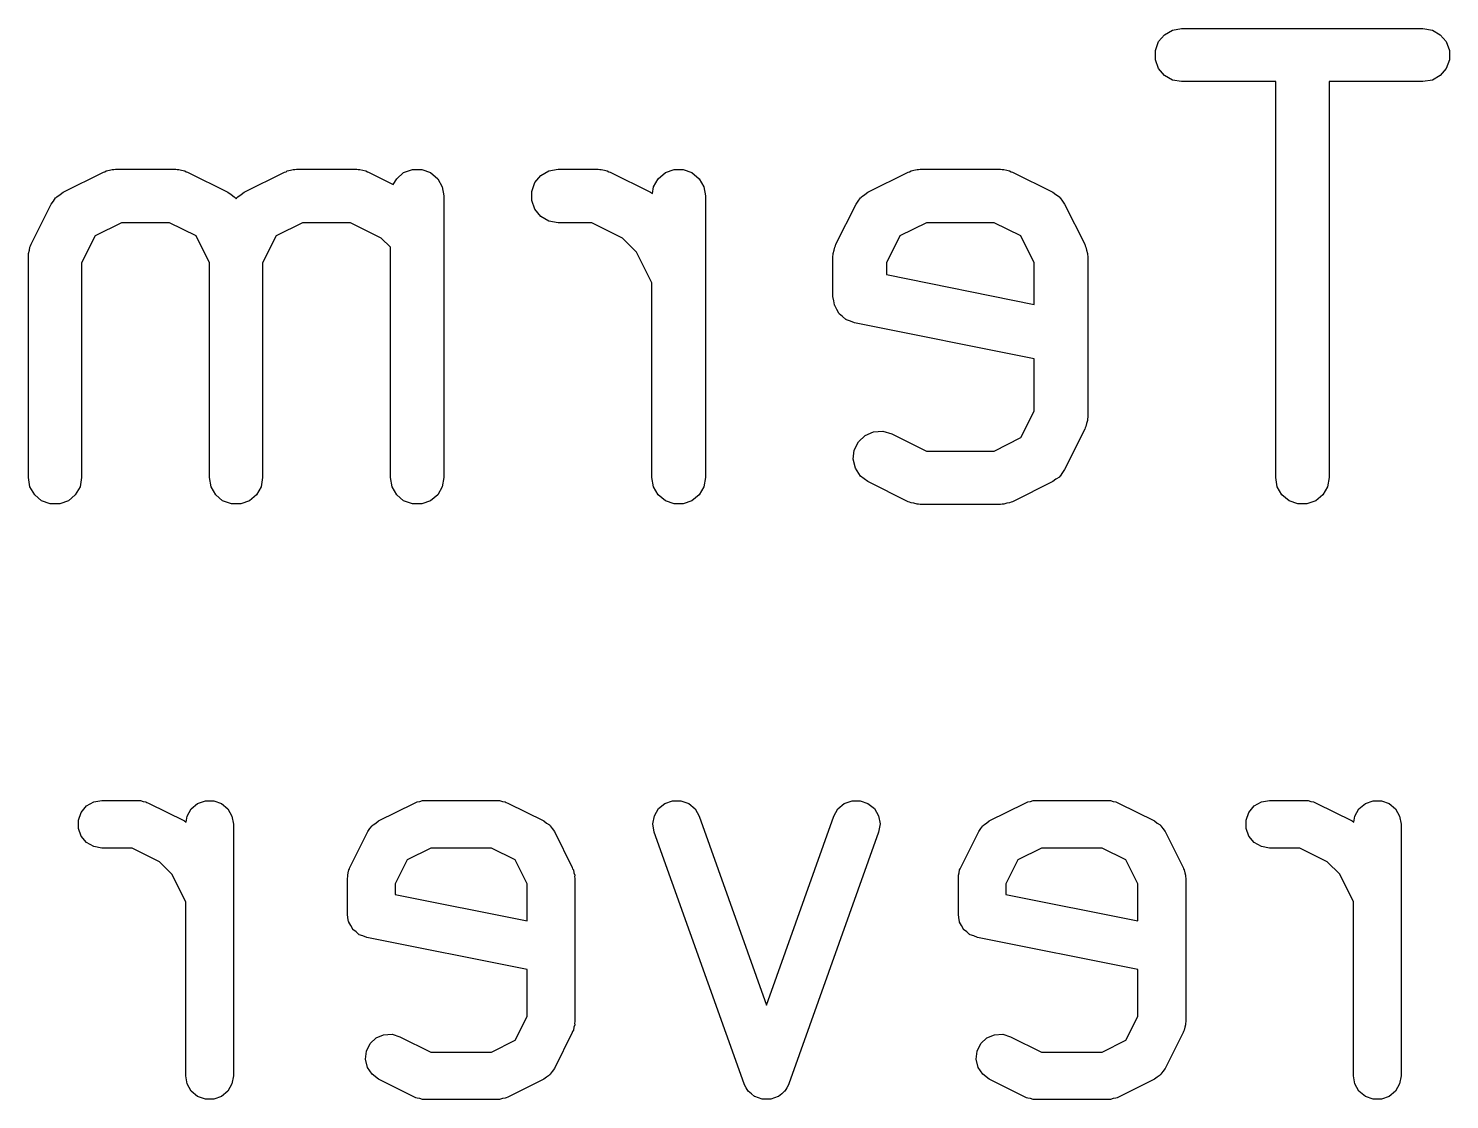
# Model space of a CAD drawing. Extents: x 123.3 to 171.8, y -110.4 to -93.
# Drawn here: x 141.261 to 145.806, y -105.784 to -102.36 of the extents above; entities that cross this region are included whole.
import ezdxf

# ---------------------------------------------------------------- set-up
doc = ezdxf.new("R2010")
doc.units = 0
doc.header["$MEASUREMENT"] = 0
doc.layers.add('BLACK', color=7, linetype='CONTINUOUS')

msp = doc.modelspace()

# ---------------------------------------------------------------- linework, layer by layer
at = {"layer": 'BLACK', "linetype": 'CONTINUOUS'}
for p, q in [((144.875, -102.402), (144.894, -102.38)), ((144.894, -102.38), (144.92, -102.365)), ((144.92, -102.365), (144.949, -102.36)), ((144.949, -102.36), (145.721, -102.36)), ((145.721, -102.36), (145.751, -102.365)), ((145.751, -102.365), (145.776, -102.38)), ((145.776, -102.38), (145.795, -102.402)), ((144.865, -102.43), (144.875, -102.402)), ((144.865, -102.46), (144.865, -102.43)), ((145.795, -102.402), (145.806, -102.43)), ((145.806, -102.43), (145.806, -102.46)), ((144.875, -102.488), (144.865, -102.46)), ((144.894, -102.51), (144.875, -102.488)), ((145.795, -102.488), (145.776, -102.51)), ((145.806, -102.46), (145.795, -102.488)), ((144.92, -102.525), (144.894, -102.51)), ((144.949, -102.53), (144.92, -102.525)), ((145.25, -102.53), (144.949, -102.53)), ((145.25, -103.796), (145.25, -102.53)), ((145.721, -102.53), (145.421, -102.53)), ((145.421, -102.53), (145.421, -103.796)), ((145.751, -102.525), (145.721, -102.53)), ((145.776, -102.51), (145.751, -102.525)), ((141.372, -102.883), (141.501, -102.819)), ((141.501, -102.819), (141.505, -102.818)), ((141.505, -102.818), (141.51, -102.815)), ((141.51, -102.815), (141.52, -102.813)), ((141.52, -102.813), (141.529, -102.811)), ((141.529, -102.811), (141.534, -102.811)), ((141.534, -102.811), (141.539, -102.81)), ((141.539, -102.81), (141.732, -102.81)), ((141.732, -102.81), (141.737, -102.811)), ((141.737, -102.811), (141.742, -102.811)), ((141.742, -102.811), (141.751, -102.813)), ((141.751, -102.813), (141.761, -102.815)), ((141.761, -102.815), (141.765, -102.818)), ((141.765, -102.818), (141.77, -102.819)), ((141.77, -102.819), (141.899, -102.883)), ((141.951, -102.883), (142.08, -102.819)), ((142.08, -102.819), (142.085, -102.818)), ((142.085, -102.818), (142.089, -102.815)), ((142.089, -102.815), (142.099, -102.813)), ((142.099, -102.813), (142.108, -102.811)), ((142.108, -102.811), (142.113, -102.811)), ((142.113, -102.811), (142.118, -102.81)), ((142.118, -102.81), (142.311, -102.81)), ((142.311, -102.81), (142.316, -102.811)), ((142.316, -102.811), (142.321, -102.811)), ((142.321, -102.811), (142.33, -102.813)), ((142.33, -102.813), (142.34, -102.815)), ((142.34, -102.815), (142.345, -102.818)), ((142.345, -102.818), (142.349, -102.819)), ((142.349, -102.819), (142.428, -102.859)), ((142.428, -102.859), (142.439, -102.841)), ((142.439, -102.841), (142.461, -102.821)), ((142.461, -102.821), (142.489, -102.811)), ((142.489, -102.811), (142.519, -102.811)), ((142.519, -102.811), (142.547, -102.821)), ((142.547, -102.821), (142.57, -102.841)), ((142.57, -102.841), (142.584, -102.866)), ((142.871, -102.881), (142.881, -102.853)), ((142.881, -102.853), (142.9, -102.83)), ((142.9, -102.83), (142.925, -102.815)), ((142.925, -102.815), (142.955, -102.81)), ((142.955, -102.81), (143.083, -102.81)), ((143.083, -102.81), (143.088, -102.811)), ((143.088, -102.811), (143.093, -102.811)), ((143.093, -102.811), (143.103, -102.813)), ((143.103, -102.813), (143.112, -102.815)), ((143.112, -102.815), (143.117, -102.818)), ((143.117, -102.818), (143.121, -102.819)), ((143.121, -102.819), (143.25, -102.883)), ((143.26, -102.866), (143.275, -102.841)), ((143.275, -102.841), (143.298, -102.821)), ((143.298, -102.821), (143.326, -102.811)), ((143.326, -102.811), (143.355, -102.811)), ((143.355, -102.811), (143.383, -102.821)), ((143.383, -102.821), (143.406, -102.841)), ((143.406, -102.841), (143.421, -102.866)), ((143.946, -102.883), (144.075, -102.819)), ((144.075, -102.819), (144.079, -102.818)), ((144.079, -102.818), (144.084, -102.815)), ((144.084, -102.815), (144.093, -102.813)), ((144.093, -102.813), (144.103, -102.811)), ((144.103, -102.811), (144.108, -102.811)), ((144.108, -102.811), (144.113, -102.81)), ((144.113, -102.81), (144.37, -102.81)), ((144.37, -102.81), (144.375, -102.811)), ((144.375, -102.811), (144.38, -102.811)), ((144.38, -102.811), (144.39, -102.813)), ((144.39, -102.813), (144.399, -102.815)), ((144.399, -102.815), (144.404, -102.818)), ((144.404, -102.818), (144.408, -102.819)), ((144.408, -102.819), (144.537, -102.883)), ((141.35, -102.9), (141.352, -102.898)), ((141.352, -102.898), (141.362, -102.891)), ((141.362, -102.891), (141.372, -102.883)), ((141.899, -102.883), (141.909, -102.891)), ((141.909, -102.891), (141.919, -102.898)), ((141.919, -102.898), (141.921, -102.9)), ((141.929, -102.9), (141.931, -102.898)), ((141.931, -102.898), (141.941, -102.891)), ((141.941, -102.891), (141.951, -102.883)), ((142.584, -102.866), (142.589, -102.895)), ((142.589, -102.895), (142.589, -103.796)), ((142.871, -102.91), (142.871, -102.881)), ((143.25, -102.883), (143.257, -102.888)), ((143.257, -102.888), (143.26, -102.866)), ((143.421, -102.866), (143.426, -102.895)), ((143.426, -102.895), (143.426, -103.796)), ((143.924, -102.9), (143.925, -102.898)), ((143.925, -102.898), (143.936, -102.891)), ((143.936, -102.891), (143.946, -102.883)), ((144.537, -102.883), (144.547, -102.891)), ((144.547, -102.891), (144.558, -102.898)), ((144.558, -102.898), (144.559, -102.9)), ((141.27, -103.05), (141.334, -102.922)), ((141.334, -102.922), (141.341, -102.912)), ((141.341, -102.912), (141.348, -102.901)), ((141.348, -102.901), (141.35, -102.9)), ((141.921, -102.9), (141.923, -102.901)), ((141.923, -102.901), (141.925, -102.905)), ((141.925, -102.905), (141.927, -102.901)), ((141.927, -102.901), (141.929, -102.9)), ((142.881, -102.938), (142.871, -102.91)), ((142.9, -102.961), (142.881, -102.938)), ((143.843, -103.05), (143.908, -102.922)), ((143.908, -102.922), (143.915, -102.912)), ((143.915, -102.912), (143.922, -102.901)), ((143.922, -102.901), (143.924, -102.9)), ((144.559, -102.9), (144.561, -102.901)), ((144.561, -102.901), (144.568, -102.912)), ((144.568, -102.912), (144.575, -102.922)), ((144.575, -102.922), (144.64, -103.05)), ((141.559, -102.981), (141.474, -103.023)), ((141.712, -102.981), (141.559, -102.981)), ((141.797, -103.023), (141.712, -102.981)), ((142.138, -102.981), (142.053, -103.023)), ((142.291, -102.981), (142.138, -102.981)), ((142.389, -103.03), (142.291, -102.981)), ((142.925, -102.976), (142.9, -102.961)), ((142.955, -102.981), (142.925, -102.976)), ((143.063, -102.981), (142.955, -102.981)), ((143.161, -103.03), (143.063, -102.981)), ((144.133, -102.981), (144.048, -103.023)), ((144.35, -102.981), (144.133, -102.981)), ((144.435, -103.023), (144.35, -102.981)), ((141.474, -103.023), (141.431, -103.109)), ((141.84, -103.109), (141.797, -103.023)), ((142.053, -103.023), (142.01, -103.109)), ((142.419, -103.059), (142.389, -103.03)), ((143.206, -103.075), (143.161, -103.03)), ((144.048, -103.023), (144.005, -103.109)), ((144.478, -103.109), (144.435, -103.023)), ((141.261, -103.079), (141.264, -103.069)), ((141.261, -103.084), (141.261, -103.079)), ((141.264, -103.069), (141.266, -103.059)), ((141.266, -103.059), (141.268, -103.055)), ((141.268, -103.055), (141.27, -103.05)), ((142.419, -103.796), (142.419, -103.059)), ((143.255, -103.173), (143.206, -103.075)), ((143.835, -103.079), (143.838, -103.069)), ((143.835, -103.084), (143.835, -103.079)), ((143.838, -103.069), (143.84, -103.059)), ((143.84, -103.059), (143.842, -103.055)), ((143.842, -103.055), (143.843, -103.05)), ((144.64, -103.05), (144.641, -103.055)), ((144.641, -103.055), (144.643, -103.059)), ((144.643, -103.059), (144.645, -103.069)), ((144.645, -103.069), (144.648, -103.079)), ((144.648, -103.079), (144.648, -103.084)), ((141.261, -103.088), (141.261, -103.084)), ((141.261, -103.796), (141.261, -103.088)), ((141.431, -103.109), (141.431, -103.796)), ((141.84, -103.796), (141.84, -103.109)), ((142.01, -103.109), (142.01, -103.796)), ((143.834, -103.088), (143.835, -103.084)), ((143.834, -103.217), (143.834, -103.088)), ((144.005, -103.109), (144.005, -103.147)), ((144.478, -103.242), (144.478, -103.109)), ((144.648, -103.084), (144.649, -103.088)), ((144.649, -103.088), (144.649, -103.603)), ((144.005, -103.147), (144.478, -103.242)), ((143.255, -103.796), (143.255, -103.173)), ((143.837, -103.231), (143.834, -103.217)), ((143.839, -103.244), (143.837, -103.231)), ((143.839, -103.245), (143.839, -103.244)), ((143.84, -103.246), (143.839, -103.245)), ((143.846, -103.258), (143.84, -103.246)), ((143.853, -103.27), (143.846, -103.258)), ((143.854, -103.271), (143.853, -103.27)), ((143.854, -103.272), (143.854, -103.271)), ((143.865, -103.281), (143.854, -103.272)), ((143.875, -103.29), (143.865, -103.281)), ((143.876, -103.29), (143.875, -103.29)), ((143.877, -103.291), (143.876, -103.29)), ((143.89, -103.296), (143.877, -103.291)), ((143.903, -103.301), (143.89, -103.296)), ((144.478, -103.416), (143.903, -103.301)), ((144.478, -103.583), (144.478, -103.416)), ((144.435, -103.668), (144.478, -103.583)), ((144.645, -103.623), (144.643, -103.632)), ((144.648, -103.613), (144.645, -103.623)), ((144.649, -103.603), (144.648, -103.608)), ((144.648, -103.608), (144.648, -103.613)), ((143.916, -103.681), (143.937, -103.661)), ((143.937, -103.661), (143.964, -103.649)), ((143.964, -103.649), (143.994, -103.647)), ((143.994, -103.647), (144.022, -103.656)), ((144.022, -103.656), (144.133, -103.711)), ((144.35, -103.711), (144.435, -103.668)), ((144.64, -103.641), (144.575, -103.77)), ((144.641, -103.637), (144.64, -103.641)), ((144.643, -103.632), (144.641, -103.637)), ((143.899, -103.737), (143.902, -103.708)), ((143.902, -103.708), (143.916, -103.681)), ((144.133, -103.711), (144.35, -103.711)), ((143.906, -103.766), (143.899, -103.737)), ((141.266, -103.825), (141.261, -103.796)), ((141.431, -103.796), (141.426, -103.825)), ((141.845, -103.825), (141.84, -103.796)), ((142.01, -103.796), (142.005, -103.825)), ((142.424, -103.825), (142.419, -103.796)), ((142.589, -103.796), (142.584, -103.825)), ((143.26, -103.825), (143.255, -103.796)), ((143.426, -103.796), (143.421, -103.825)), ((143.922, -103.791), (143.906, -103.766)), ((143.946, -103.808), (143.922, -103.791)), ((144.547, -103.801), (144.537, -103.808)), ((144.558, -103.794), (144.547, -103.801)), ((144.559, -103.792), (144.558, -103.794)), ((144.561, -103.791), (144.559, -103.792)), ((144.568, -103.78), (144.561, -103.791)), ((144.575, -103.77), (144.568, -103.78)), ((145.255, -103.825), (145.25, -103.796)), ((145.421, -103.796), (145.416, -103.825)), ((141.281, -103.851), (141.266, -103.825)), ((141.303, -103.87), (141.281, -103.851)), ((141.411, -103.851), (141.389, -103.87)), ((141.426, -103.825), (141.411, -103.851)), ((141.86, -103.851), (141.845, -103.825)), ((141.882, -103.87), (141.86, -103.851)), ((141.99, -103.851), (141.968, -103.87)), ((142.005, -103.825), (141.99, -103.851)), ((142.439, -103.851), (142.424, -103.825)), ((142.461, -103.87), (142.439, -103.851)), ((142.57, -103.851), (142.547, -103.87)), ((142.584, -103.825), (142.57, -103.851)), ((143.275, -103.851), (143.26, -103.825)), ((143.298, -103.87), (143.275, -103.851)), ((143.406, -103.851), (143.383, -103.87)), ((143.421, -103.825), (143.406, -103.851)), ((144.075, -103.873), (143.946, -103.808)), ((144.537, -103.808), (144.408, -103.873)), ((145.27, -103.851), (145.255, -103.825)), ((145.293, -103.87), (145.27, -103.851)), ((145.401, -103.851), (145.378, -103.87)), ((145.416, -103.825), (145.401, -103.851)), ((141.331, -103.88), (141.303, -103.87)), ((141.361, -103.88), (141.331, -103.88)), ((141.389, -103.87), (141.361, -103.88)), ((141.91, -103.88), (141.882, -103.87)), ((141.94, -103.88), (141.91, -103.88)), ((141.968, -103.87), (141.94, -103.88)), ((142.489, -103.88), (142.461, -103.87)), ((142.519, -103.88), (142.489, -103.88)), ((142.547, -103.87), (142.519, -103.88)), ((143.326, -103.88), (143.298, -103.87)), ((143.355, -103.88), (143.326, -103.88)), ((143.383, -103.87), (143.355, -103.88)), ((144.079, -103.874), (144.075, -103.873)), ((144.084, -103.876), (144.079, -103.874)), ((144.093, -103.878), (144.084, -103.876)), ((144.103, -103.881), (144.093, -103.878)), ((144.108, -103.881), (144.103, -103.881)), ((144.113, -103.882), (144.108, -103.881)), ((144.37, -103.882), (144.113, -103.882)), ((144.375, -103.881), (144.37, -103.882)), ((144.38, -103.881), (144.375, -103.881)), ((144.39, -103.878), (144.38, -103.881)), ((144.399, -103.876), (144.39, -103.878)), ((144.404, -103.874), (144.399, -103.876)), ((144.408, -103.873), (144.404, -103.874)), ((145.321, -103.88), (145.293, -103.87)), ((145.35, -103.88), (145.321, -103.88)), ((145.378, -103.87), (145.35, -103.88)), ((141.43, -104.866), (141.447, -104.845)), ((141.447, -104.845), (141.47, -104.832)), ((141.47, -104.832), (141.496, -104.828)), ((141.496, -104.828), (141.611, -104.828)), ((141.611, -104.828), (141.615, -104.828)), ((141.615, -104.828), (141.619, -104.828)), ((141.619, -104.828), (141.628, -104.831)), ((141.628, -104.831), (141.637, -104.832)), ((141.637, -104.832), (141.64, -104.834)), ((141.64, -104.834), (141.645, -104.836)), ((141.645, -104.836), (141.76, -104.893)), ((141.782, -104.855), (141.802, -104.838)), ((141.802, -104.838), (141.827, -104.829)), ((141.827, -104.829), (141.854, -104.829)), ((141.854, -104.829), (141.878, -104.838)), ((141.878, -104.838), (141.899, -104.855)), ((142.381, -104.893), (142.496, -104.836)), ((142.496, -104.836), (142.5, -104.834)), ((142.5, -104.834), (142.504, -104.832)), ((142.504, -104.832), (142.513, -104.831)), ((142.513, -104.831), (142.521, -104.828)), ((142.521, -104.828), (142.525, -104.828)), ((142.525, -104.828), (142.53, -104.828)), ((142.53, -104.828), (142.76, -104.828)), ((142.76, -104.828), (142.764, -104.828)), ((142.764, -104.828), (142.768, -104.828)), ((142.768, -104.828), (142.777, -104.831)), ((142.777, -104.831), (142.786, -104.832)), ((142.786, -104.832), (142.789, -104.834)), ((142.789, -104.834), (142.794, -104.836)), ((142.794, -104.836), (142.909, -104.893)), ((143.276, -104.854), (143.296, -104.838)), ((143.296, -104.838), (143.321, -104.829)), ((143.321, -104.829), (143.348, -104.829)), ((143.348, -104.829), (143.373, -104.838)), ((143.373, -104.838), (143.393, -104.855)), ((143.85, -104.855), (143.87, -104.838)), ((143.87, -104.838), (143.895, -104.829)), ((143.895, -104.829), (143.921, -104.829)), ((143.921, -104.829), (143.946, -104.838)), ((143.946, -104.838), (143.967, -104.854)), ((144.334, -104.893), (144.449, -104.836)), ((144.449, -104.836), (144.453, -104.834)), ((144.453, -104.834), (144.457, -104.832)), ((144.457, -104.832), (144.466, -104.831)), ((144.466, -104.831), (144.474, -104.828)), ((144.474, -104.828), (144.479, -104.828)), ((144.479, -104.828), (144.483, -104.828)), ((144.483, -104.828), (144.713, -104.828)), ((144.713, -104.828), (144.717, -104.828)), ((144.717, -104.828), (144.722, -104.828)), ((144.722, -104.828), (144.73, -104.831)), ((144.73, -104.831), (144.739, -104.832)), ((144.739, -104.832), (144.743, -104.834)), ((144.743, -104.834), (144.747, -104.836)), ((144.747, -104.836), (144.862, -104.893)), ((145.164, -104.866), (145.181, -104.845)), ((145.181, -104.845), (145.204, -104.832)), ((145.204, -104.832), (145.23, -104.828)), ((145.23, -104.828), (145.345, -104.828)), ((145.345, -104.828), (145.349, -104.828)), ((145.349, -104.828), (145.354, -104.828)), ((145.354, -104.828), (145.362, -104.831)), ((145.362, -104.831), (145.371, -104.832)), ((145.371, -104.832), (145.375, -104.834)), ((145.375, -104.834), (145.379, -104.836)), ((145.379, -104.836), (145.494, -104.893)), ((145.516, -104.855), (145.537, -104.838)), ((145.537, -104.838), (145.562, -104.829)), ((145.562, -104.829), (145.588, -104.829)), ((145.588, -104.829), (145.613, -104.838)), ((145.613, -104.838), (145.633, -104.855)), ((141.421, -104.891), (141.43, -104.866)), ((141.421, -104.917), (141.421, -104.891)), ((141.76, -104.893), (141.765, -104.897)), ((141.765, -104.897), (141.769, -104.878)), ((141.769, -104.878), (141.782, -104.855)), ((141.899, -104.855), (141.912, -104.878)), ((141.912, -104.878), (141.917, -104.904)), ((142.372, -104.9), (142.381, -104.893)), ((142.909, -104.893), (142.918, -104.9)), ((143.258, -104.903), (143.263, -104.877)), ((143.263, -104.877), (143.276, -104.854)), ((143.393, -104.855), (143.406, -104.878)), ((143.406, -104.878), (143.621, -105.482)), ((143.621, -105.482), (143.837, -104.878)), ((143.837, -104.878), (143.85, -104.855)), ((143.967, -104.854), (143.98, -104.877)), ((143.98, -104.877), (143.985, -104.903)), ((144.325, -104.9), (144.334, -104.893)), ((144.862, -104.893), (144.871, -104.9)), ((145.155, -104.891), (145.164, -104.866)), ((145.155, -104.917), (145.155, -104.891)), ((145.494, -104.893), (145.5, -104.897)), ((145.5, -104.897), (145.503, -104.878)), ((145.503, -104.878), (145.516, -104.855)), ((145.633, -104.855), (145.646, -104.878)), ((145.646, -104.878), (145.651, -104.904)), ((141.43, -104.942), (141.421, -104.917)), ((141.447, -104.962), (141.43, -104.942)), ((141.917, -104.904), (141.917, -105.708)), ((142.289, -105.042), (142.347, -104.927)), ((142.347, -104.927), (142.353, -104.918)), ((142.353, -104.918), (142.36, -104.909)), ((142.36, -104.909), (142.361, -104.908)), ((142.361, -104.908), (142.363, -104.906)), ((142.363, -104.906), (142.372, -104.9)), ((142.918, -104.9), (142.927, -104.906)), ((142.927, -104.906), (142.928, -104.908)), ((142.928, -104.908), (142.93, -104.909)), ((142.93, -104.909), (142.936, -104.918)), ((142.936, -104.918), (142.943, -104.927)), ((142.943, -104.927), (143, -105.042)), ((143.262, -104.929), (143.258, -104.903)), ((143.55, -105.734), (143.262, -104.929)), ((143.98, -104.929), (143.693, -105.734)), ((143.985, -104.903), (143.98, -104.929)), ((144.243, -105.042), (144.3, -104.927)), ((144.3, -104.927), (144.307, -104.918)), ((144.307, -104.918), (144.313, -104.909)), ((144.313, -104.909), (144.315, -104.908)), ((144.315, -104.908), (144.316, -104.906)), ((144.316, -104.906), (144.325, -104.9)), ((144.871, -104.9), (144.88, -104.906)), ((144.88, -104.906), (144.882, -104.908)), ((144.882, -104.908), (144.883, -104.909)), ((144.883, -104.909), (144.889, -104.918)), ((144.889, -104.918), (144.896, -104.927)), ((144.896, -104.927), (144.954, -105.042)), ((145.164, -104.942), (145.155, -104.917)), ((145.181, -104.962), (145.164, -104.942)), ((145.651, -104.904), (145.651, -105.708)), ((141.47, -104.975), (141.447, -104.962)), ((141.496, -104.98), (141.47, -104.975)), ((141.593, -104.98), (141.496, -104.98)), ((141.68, -105.024), (141.593, -104.98)), ((142.548, -104.98), (142.472, -105.018)), ((142.742, -104.98), (142.548, -104.98)), ((142.818, -105.018), (142.742, -104.98)), ((144.501, -104.98), (144.425, -105.018)), ((144.695, -104.98), (144.501, -104.98)), ((144.771, -105.018), (144.695, -104.98)), ((145.204, -104.975), (145.181, -104.962)), ((145.23, -104.98), (145.204, -104.975)), ((145.327, -104.98), (145.23, -104.98)), ((145.415, -105.024), (145.327, -104.98)), ((141.72, -105.064), (141.68, -105.024)), ((142.472, -105.018), (142.434, -105.094)), ((142.856, -105.094), (142.818, -105.018)), ((144.425, -105.018), (144.387, -105.094)), ((144.809, -105.094), (144.771, -105.018)), ((145.455, -105.064), (145.415, -105.024)), ((141.764, -105.152), (141.72, -105.064)), ((142.281, -105.076), (142.282, -105.072)), ((142.281, -105.191), (142.281, -105.076)), ((142.282, -105.067), (142.284, -105.059)), ((142.282, -105.072), (142.282, -105.067)), ((142.284, -105.059), (142.286, -105.05)), ((142.286, -105.05), (142.288, -105.046)), ((142.288, -105.046), (142.289, -105.042)), ((143, -105.042), (143.001, -105.046)), ((143.001, -105.046), (143.004, -105.05)), ((143.004, -105.05), (143.005, -105.059)), ((143.005, -105.059), (143.008, -105.067)), ((143.008, -105.067), (143.007, -105.072)), ((143.007, -105.072), (143.008, -105.076)), ((143.008, -105.076), (143.008, -105.536)), ((144.235, -105.067), (144.238, -105.059)), ((144.235, -105.072), (144.235, -105.067)), ((144.235, -105.076), (144.235, -105.072)), ((144.235, -105.191), (144.235, -105.076)), ((144.238, -105.059), (144.239, -105.05)), ((144.239, -105.05), (144.241, -105.046)), ((144.241, -105.046), (144.243, -105.042)), ((144.954, -105.042), (144.955, -105.046)), ((144.955, -105.046), (144.957, -105.05)), ((144.957, -105.05), (144.959, -105.059)), ((144.959, -105.059), (144.961, -105.067)), ((144.961, -105.067), (144.961, -105.072)), ((144.961, -105.072), (144.962, -105.076)), ((144.962, -105.076), (144.962, -105.536)), ((145.499, -105.152), (145.455, -105.064)), ((142.434, -105.094), (142.434, -105.129)), ((142.856, -105.213), (142.856, -105.094)), ((144.387, -105.094), (144.387, -105.129)), ((144.809, -105.213), (144.809, -105.094)), ((141.764, -105.708), (141.764, -105.152)), ((142.434, -105.129), (142.856, -105.213)), ((144.387, -105.129), (144.809, -105.213)), ((145.499, -105.708), (145.499, -105.152)), ((142.283, -105.203), (142.281, -105.191)), ((142.285, -105.215), (142.283, -105.203)), ((142.286, -105.216), (142.285, -105.215)), ((142.286, -105.217), (142.286, -105.216)), ((144.237, -105.203), (144.235, -105.191)), ((144.239, -105.215), (144.237, -105.203)), ((144.239, -105.216), (144.239, -105.215)), ((144.239, -105.217), (144.239, -105.216)), ((142.292, -105.228), (142.286, -105.217)), ((142.298, -105.239), (142.292, -105.228)), ((142.299, -105.239), (142.298, -105.239)), ((142.299, -105.24), (142.299, -105.239)), ((142.309, -105.248), (142.299, -105.24)), ((142.318, -105.256), (142.309, -105.248)), ((142.319, -105.256), (142.318, -105.256)), ((142.319, -105.257), (142.319, -105.256)), ((142.331, -105.261), (142.319, -105.257)), ((142.343, -105.266), (142.331, -105.261)), ((144.245, -105.228), (144.239, -105.217)), ((144.251, -105.239), (144.245, -105.228)), ((144.252, -105.239), (144.251, -105.239)), ((144.252, -105.24), (144.252, -105.239)), ((144.262, -105.248), (144.252, -105.24)), ((144.271, -105.256), (144.262, -105.248)), ((144.272, -105.256), (144.271, -105.256)), ((144.273, -105.257), (144.272, -105.256)), ((144.284, -105.261), (144.273, -105.257)), ((144.296, -105.266), (144.284, -105.261)), ((142.856, -105.368), (142.343, -105.266)), ((144.809, -105.368), (144.296, -105.266)), ((142.856, -105.518), (142.856, -105.368)), ((144.809, -105.518), (144.809, -105.368)), ((142.818, -105.594), (142.856, -105.518)), ((144.771, -105.594), (144.809, -105.518)), ((142.373, -105.587), (142.397, -105.577)), ((142.397, -105.577), (142.424, -105.575)), ((142.424, -105.575), (142.449, -105.583)), ((143, -105.57), (142.943, -105.685)), ((143.001, -105.566), (143, -105.57)), ((143.004, -105.562), (143.001, -105.566)), ((143.005, -105.553), (143.004, -105.562)), ((143.008, -105.545), (143.005, -105.553)), ((143.008, -105.536), (143.007, -105.54)), ((143.007, -105.54), (143.008, -105.545)), ((144.326, -105.587), (144.351, -105.577)), ((144.351, -105.577), (144.377, -105.575)), ((144.377, -105.575), (144.402, -105.583)), ((144.954, -105.57), (144.896, -105.685)), ((144.955, -105.566), (144.954, -105.57)), ((144.957, -105.562), (144.955, -105.566)), ((144.959, -105.553), (144.957, -105.562)), ((144.961, -105.545), (144.959, -105.553)), ((144.962, -105.536), (144.961, -105.54)), ((144.961, -105.54), (144.961, -105.545)), ((142.342, -105.629), (142.354, -105.605)), ((142.354, -105.605), (142.373, -105.587)), ((142.449, -105.583), (142.548, -105.632)), ((142.742, -105.632), (142.818, -105.594)), ((144.295, -105.629), (144.307, -105.605)), ((144.307, -105.605), (144.326, -105.587)), ((144.402, -105.583), (144.501, -105.632)), ((144.695, -105.632), (144.771, -105.594)), ((142.339, -105.655), (142.342, -105.629)), ((142.345, -105.681), (142.339, -105.655)), ((142.548, -105.632), (142.742, -105.632)), ((144.292, -105.655), (144.295, -105.629)), ((144.298, -105.681), (144.292, -105.655)), ((144.501, -105.632), (144.695, -105.632)), ((141.769, -105.734), (141.764, -105.708)), ((141.917, -105.708), (141.912, -105.734)), ((142.36, -105.703), (142.345, -105.681)), ((142.381, -105.719), (142.36, -105.703)), ((142.918, -105.712), (142.909, -105.719)), ((142.927, -105.706), (142.918, -105.712)), ((142.928, -105.704), (142.927, -105.706)), ((142.93, -105.703), (142.928, -105.704)), ((142.936, -105.694), (142.93, -105.703)), ((142.943, -105.685), (142.936, -105.694)), ((144.313, -105.703), (144.298, -105.681)), ((144.334, -105.719), (144.313, -105.703)), ((144.871, -105.712), (144.862, -105.719)), ((144.88, -105.706), (144.871, -105.712)), ((144.882, -105.704), (144.88, -105.706)), ((144.883, -105.703), (144.882, -105.704)), ((144.889, -105.694), (144.883, -105.703)), ((144.896, -105.685), (144.889, -105.694)), ((145.503, -105.734), (145.499, -105.708)), ((145.651, -105.708), (145.646, -105.734)), ((141.782, -105.757), (141.769, -105.734)), ((141.802, -105.774), (141.782, -105.757)), ((141.899, -105.757), (141.878, -105.774)), ((141.912, -105.734), (141.899, -105.757)), ((142.496, -105.776), (142.381, -105.719)), ((142.909, -105.719), (142.794, -105.776)), ((143.55, -105.735), (143.55, -105.734)), ((143.55, -105.734), (143.55, -105.734)), ((143.556, -105.746), (143.55, -105.735)), ((143.563, -105.757), (143.556, -105.746)), ((143.573, -105.766), (143.563, -105.757)), ((143.563, -105.757), (143.563, -105.757)), ((143.563, -105.757), (143.563, -105.757)), ((143.679, -105.757), (143.67, -105.766)), ((143.68, -105.757), (143.679, -105.757)), ((143.686, -105.746), (143.68, -105.757)), ((143.68, -105.757), (143.68, -105.757)), ((143.693, -105.735), (143.686, -105.746)), ((143.693, -105.734), (143.693, -105.734)), ((143.693, -105.734), (143.693, -105.735)), ((144.449, -105.776), (144.334, -105.719)), ((144.862, -105.719), (144.747, -105.776)), ((145.516, -105.757), (145.503, -105.734)), ((145.537, -105.774), (145.516, -105.757)), ((145.633, -105.757), (145.613, -105.774)), ((145.646, -105.734), (145.633, -105.757)), ((141.827, -105.783), (141.802, -105.774)), ((141.854, -105.783), (141.827, -105.783)), ((141.878, -105.774), (141.854, -105.783)), ((142.5, -105.778), (142.496, -105.776)), ((142.504, -105.78), (142.5, -105.778)), ((142.513, -105.781), (142.504, -105.78)), ((142.521, -105.784), (142.513, -105.781)), ((142.525, -105.784), (142.521, -105.784)), ((142.53, -105.784), (142.525, -105.784)), ((142.76, -105.784), (142.53, -105.784)), ((142.764, -105.784), (142.76, -105.784)), ((142.768, -105.784), (142.764, -105.784)), ((142.777, -105.781), (142.768, -105.784)), ((142.786, -105.78), (142.777, -105.781)), ((142.789, -105.778), (142.786, -105.78)), ((142.794, -105.776), (142.789, -105.778)), ((143.583, -105.774), (143.573, -105.766)), ((143.584, -105.774), (143.583, -105.774)), ((143.583, -105.774), (143.583, -105.774)), ((143.596, -105.779), (143.584, -105.774)), ((143.608, -105.783), (143.596, -105.779)), ((143.609, -105.783), (143.608, -105.783)), ((143.608, -105.783), (143.608, -105.783)), ((143.621, -105.783), (143.609, -105.783)), ((143.634, -105.783), (143.621, -105.783)), ((143.635, -105.783), (143.634, -105.783)), ((143.647, -105.779), (143.635, -105.783)), ((143.635, -105.783), (143.635, -105.783)), ((143.659, -105.774), (143.647, -105.779)), ((143.66, -105.774), (143.659, -105.774)), ((143.659, -105.774), (143.659, -105.774)), ((143.67, -105.766), (143.66, -105.774)), ((144.453, -105.778), (144.449, -105.776)), ((144.457, -105.78), (144.453, -105.778)), ((144.466, -105.781), (144.457, -105.78)), ((144.474, -105.784), (144.466, -105.781)), ((144.479, -105.784), (144.474, -105.784)), ((144.483, -105.784), (144.479, -105.784)), ((144.713, -105.784), (144.483, -105.784)), ((144.717, -105.784), (144.713, -105.784)), ((144.722, -105.784), (144.717, -105.784)), ((144.73, -105.781), (144.722, -105.784)), ((144.739, -105.78), (144.73, -105.781)), ((144.743, -105.778), (144.739, -105.78)), ((144.747, -105.776), (144.743, -105.778)), ((145.562, -105.783), (145.537, -105.774)), ((145.588, -105.783), (145.562, -105.783)), ((145.613, -105.774), (145.588, -105.783))]:
    msp.add_line(p, q, dxfattribs=at)

doc.saveas('drawing.dxf')
